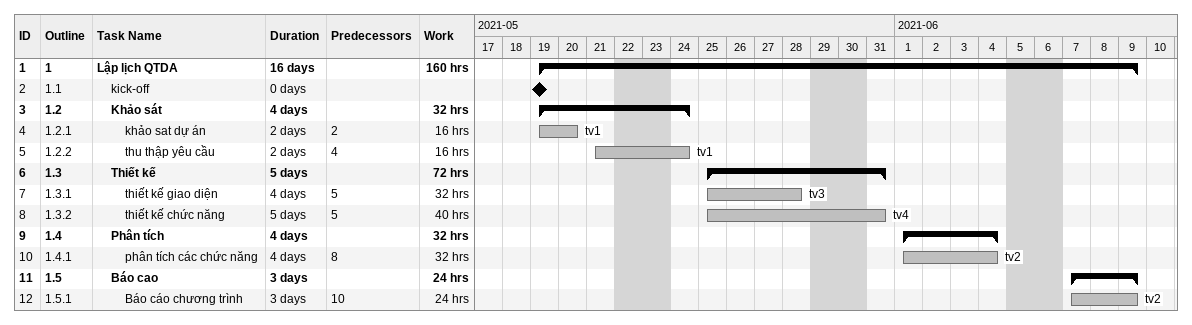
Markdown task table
| ID | WBS | Task | Duration | Start | Finish | Predecessors | Resources | Work (h) |
|---|---|---|---|---|---|---|---|---|
| 1 | 1 | **Lập lịch QTDA** | 16d | 2021-05-19 | 2021-06-09 |  |  | 160 |
| 2 | 1.1 | kick-off | 0d | 2021-05-19 | 2021-05-19 |  |  |  |
| 3 | 1.2 | **Khảo sát** | 4d | 2021-05-19 | 2021-05-24 |  |  | 32 |
| 4 | 1.2.1 | khảo sat dự án | 2d | 2021-05-19 | 2021-05-20 | 2 | tv1 | 16 |
| 5 | 1.2.2 | thu thập yêu cầu | 2d | 2021-05-21 | 2021-05-24 | 4 | tv1 | 16 |
| 6 | 1.3 | **Thiết kế** | 5d | 2021-05-25 | 2021-05-31 |  |  | 72 |
| 7 | 1.3.1 | thiết kế giao diện | 4d | 2021-05-25 | 2021-05-28 | 5 | tv3 | 32 |
| 8 | 1.3.2 | thiết kế chức năng | 5d | 2021-05-25 | 2021-05-31 | 5 | tv4 | 40 |
| 9 | 1.4 | **Phân tích** | 4d | 2021-06-01 | 2021-06-04 |  |  | 32 |
| 10 | 1.4.1 | phân tích các chức năng | 4d | 2021-06-01 | 2021-06-04 | 8 | tv2 | 32 |
| 11 | 1.5 | **Báo cao** | 3d | 2021-06-07 | 2021-06-09 |  |  | 24 |
| 12 | 1.5.1 | Báo cáo chương trình | 3d | 2021-06-07 | 2021-06-09 | 10 | tv2 | 24 |
